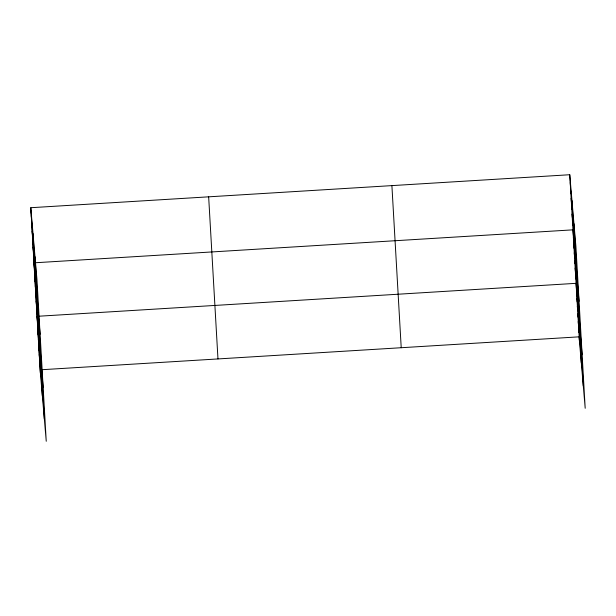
<?xml version="1.0" encoding="UTF-8"?>
<svg xmlns="http://www.w3.org/2000/svg" width="616" height="616" viewBox="0 0 616 616"><rect width="100%" height="100%" fill="white"/><g stroke="black" fill="none" stroke-linecap="round" stroke-linejoin="round"><path stroke-width="0.92" d="M30.8 207.715L36.929 279.163L46.246 441.272L40.117 369.823L30.8 207.715L569.754 174.728L575.883 246.177L585.2 408.285L579.071 336.837L41.896 369.708M35.743 262.724L572.926 229.845L579.048 301.293M38.823 316.216L575.998 283.337L582.128 354.793M570.208 182.606L570.493 185.94M570.662 190.475L570.947 193.809M571.117 198.352L571.402 201.686M571.563 206.221L571.856 209.555M572.018 214.099L572.303 217.433M572.472 221.968L572.757 225.31M573.365 237.483L573.65 240.825M573.804 245.13L574.089 248.464M574.243 252.768L574.528 256.102M574.682 260.414L574.967 263.748M575.121 268.052L575.406 271.387M575.56 275.699L575.845 279.033M576.437 290.983L576.722 294.317M576.876 298.621L577.161 301.955M577.315 306.267L577.6 309.602M577.754 313.906L578.039 317.24M578.193 321.552L578.486 324.886M578.632 329.19L578.925 332.525M31.254 215.592L31.539 218.926M31.709 223.462L31.993 226.796M32.155 231.339L32.44 234.673M32.61 239.208L32.894 242.542M33.064 247.085L33.349 250.419M33.518 254.955L33.803 258.296M33.965 262.832L40.094 334.28M34.411 270.47L34.696 273.812M34.85 278.116L35.135 281.45M35.289 285.755L35.574 289.089M35.728 293.401L36.013 296.735M36.167 301.039L36.452 304.373M36.606 308.685L36.891 312.019M37.045 316.324L43.166 387.78M37.484 323.97L37.768 327.304M37.922 331.608L38.207 334.942M38.361 339.254L38.646 342.588M38.8 346.893L39.085 350.227M39.239 354.539L39.524 357.873M39.678 362.177L39.963 365.511M573.958 223.7L583.275 385.809M571.971 200.539L581.288 362.647M569.754 174.728L579.363 340.171M391.899 185.616L401.216 347.717M208.655 196.827L217.972 358.935M34.997 256.687L44.313 418.795M33.01 233.526L42.335 395.634M31.085 211.049L40.402 373.157"/></g></svg>
